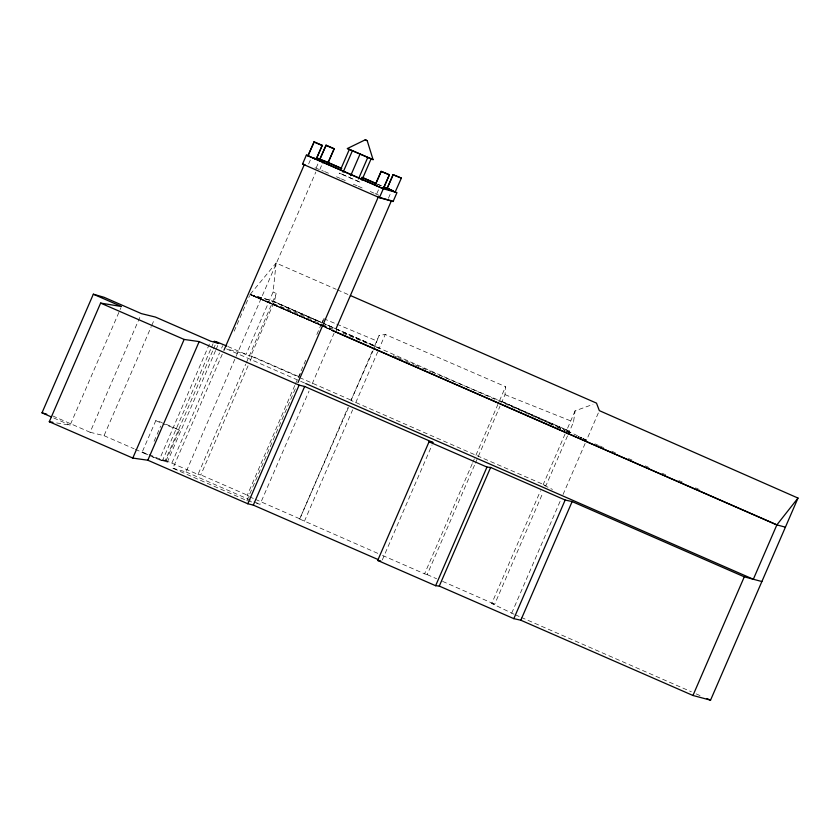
<?xml version="1.0" encoding="UTF-8"?>
<svg xmlns="http://www.w3.org/2000/svg" width="840" height="840" viewBox="0 0 840 840"><rect width="100%" height="100%" fill="white"/><g stroke="black" fill="none" stroke-linecap="round" stroke-linejoin="round"><path stroke-width="0.63" stroke-dasharray="4.2 3.15" d="M439.215 375.155L502.026 401.594L505.029 394.663L505.575 386.694L385.256 334.467L379.134 335.465L374.567 346.038L548.373 422.93M304.531 383.008L226.527 348.905L246.089 354.396L273.137 291.9L276.098 263.036L336.189 289.306M568.008 434.763L573.521 422.026L575.106 410.834L592.925 404.418M300.52 373.58L298.988 377.129L250.772 356.044L274.302 301.665L276.266 293.622L273.137 291.9M322.518 322.739L323.4 319.683M373.58 349.534L379.134 335.465M56.637 422.94L70.108 425.145L120.929 307.713M52.71 415.916L90.09 432.264L140.91 314.832M90.09 432.264L104.045 435.687L151.232 326.634M151.757 325.437L154.35 319.442M147.84 454.786L142.107 452.288L155.788 420.651L162.204 422.562M154.088 441.315L156.618 435.456M157.133 434.28L160.681 426.08M149.698 455.606L159.316 459.795L210.651 341.166M215.565 350.595L167.339 462.042L162.771 459.931L210.998 348.485M211.523 347.288L213.077 343.697M162.771 459.931L165.249 460.457L212.951 350.217M213.476 349.01L215.544 344.221M152.428 456.792L165.659 461.675L179.351 430.038L163.349 423.066M216.079 349.398L218.159 344.6M165.249 460.457L171.853 463.134L219.566 352.884M221.645 348.096L222.673 345.692M251.674 501.953L246.887 500.608L172.904 468.258L222.422 353.84M234.203 331.17L249.553 295.712M330.456 329.69L250.058 294.525L276.098 263.036M308.647 163.936L310.569 159.495M316.207 167.874L318.612 162.32M172.904 468.258L186.06 471.954L315.84 172.053M319.809 169.575L322.214 164.01M171.853 463.134L198.02 474.453L245.721 364.203M246.246 363.006L276.266 293.622M198.02 474.453L200.844 474.905L248.031 365.852M250.11 361.064L252.178 356.265L299.103 376.709M376.793 193.736L378.714 189.294M294.788 385.466L247.076 495.716L248.966 495.873L200.844 474.905M295.302 384.269L303.534 365.253M304.048 364.077L306.6 358.166M316.838 334.519L321.437 323.883M323.264 319.673L321.951 322.707L250.058 294.525L269.619 300.027L320.754 322.182L274.302 301.665L250.058 294.525L330.666 329.553M246.887 500.608L296.153 386.82M388.427 198.261L390.842 192.696M256.463 503.296L260.053 504.305L309.036 391.094M312.165 383.859L334.058 333.281M377.727 553.34L299.691 519.047L347.918 407.6M567.494 435.95L546.01 485.594L475.933 455.207L351.036 400.407L372.519 350.763M299.691 519.047L348.464 407.558M351.036 400.407L373.065 350.721M304.416 521.273L352.643 409.826M355.751 402.633L377.748 351.813M343.056 333.197L379.281 348.264L385.256 334.467M382.294 559.965L432.075 444.917M382.526 555.44L424.589 573.836L472.3 463.586M472.815 462.389L474.369 458.798M475.933 455.207L497.921 404.376M499.464 400.827L505.575 386.694M424.589 573.836L427.161 574.602L474.873 464.352M475.388 463.155L499.979 406.319M514.08 614.25L491.736 603.477L540.488 490.833M565.068 434.007L543.081 484.838L546.01 485.594M575.106 410.834L566.611 430.458L581.857 437.903M491.736 603.477L494.666 604.233L542.892 492.786M511.686 613.2L560.952 499.359M563.021 494.56L585.533 442.554M582.95 438.627L586.551 440.192L598.311 412.997M252.178 356.265L249.354 355.814L227.955 346.553M159.316 459.795L167.339 462.042M315.01 167.769L323.389 171.14M179.351 430.038L162.677 423.654M142.107 452.288L148.512 454.199L165.659 461.675M505.029 394.663L573.521 422.026M320.964 325.217L250.058 294.525L321.31 324.156M322.518 324.66L337.019 330.687M323.694 318.665L335.591 323.652M336.777 324.145L377.223 341.103M250.058 294.525L321.143 324.828M322.35 325.343L330.781 328.933M393.435 355.635L397.047 357.179M398.255 357.693L404.281 360.255M405.479 360.769L413.921 364.371M415.118 364.885L421.144 367.447M422.352 367.962L430.784 371.553M431.991 372.068L438.018 374.64M322.161 325.742L330.582 329.385M377.738 184.202L381.339 185.777M377.454 184.202L381.045 185.766M324.618 171.549L330.624 174.184M336.494 176.788L340.242 178.385M341.439 178.909L347.445 181.534M353.283 184.212L357.063 185.745M358.26 186.27L364.266 188.895M370.282 191.52L373.884 193.095M375.081 193.62L378.693 195.195M337.365 289.832L349.188 294.998M274.302 301.665L321.342 322.235M155.788 420.651L161.532 423.15M104.045 435.687L134.085 448.791M135.282 449.316L148.502 455.081M186.06 471.954L252.893 501.175M254.079 501.69L260.053 504.305M502.026 401.594L569.541 431.225L502.026 401.594L555.597 426.048M379.281 348.264L323.137 323.232L334.94 328.398M336.126 328.913L375.113 345.986L323.148 323.232M594.941 443.856L598.532 445.431M599.728 445.945L605.714 448.57M611.709 451.185L615.3 452.76M628.477 458.524L632.069 460.1M645.246 465.864L648.848 467.429M662.025 473.193L665.616 474.768M678.794 480.532L682.385 482.097M695.562 487.862L699.153 489.437M250.11 294.409L330.498 329.584M299.596 377.591L351.582 400.365M249.438 496.745L254.163 498.824M255.35 499.338L300.237 519.005M427.161 574.602L436.632 578.76M442.554 581.353L494.666 604.233M515.277 614.775L520.065 616.865M521.262 617.389L691.373 691.793M696.171 693.882L700.959 695.982M53.718 417.963L70.108 425.145M549.57 423.476L555.534 426.163M556.721 426.709L565.078 430.479M566.265 431.025L572.24 433.713M582.971 438.564L586.551 440.192M556.794 426.594L565.121 430.406M566.317 430.941L572.271 433.661M544.247 485.405L552.457 489.416M342.468 174.374L339.077 173.114L360.832 182.532L342.468 174.374M581.784 438.029L578.203 436.411L581.795 438.007"/><path stroke-width="1.26" d="M51.366 416.934L42 412.829L93.335 294.2L104.045 297.276L141.424 313.635L155.379 317.048L210.651 341.166L218.673 343.403L214.116 341.303L216.584 341.828L226.758 346.038M378.168 559.587L253.312 505.113L247.79 503.759L147.829 460.236L132.793 458.073L49.287 421.733L100.621 303.093L121.454 306.506L93.335 294.2M132.793 458.073L184.139 339.444L199.164 341.596L299.124 385.13L304.657 386.484L433.115 442.522L429.041 441.808L377.695 560.448L435.624 585.711L439.288 586.089L513.828 618.65L520.811 620.214L692.948 695.478L710.546 700.172L798 498.068L599.34 410.634L596.495 403.127L350.375 295.512M147.829 460.236L199.164 341.596M306.38 155.138L383.281 188.759L396.963 192.602L393.11 201.506L379.428 197.662L302.526 164.031L306.38 155.138L308.858 155.831M307.955 155.809L314.149 141.845L322.256 145.352L316.27 159.201L307.955 155.809L314.149 141.845M223.976 350.217L304.248 164.745M316.06 159.327L322.256 145.352M319.893 159.169L326.099 145.204L334.205 148.712L328.209 162.55L319.893 159.169L326.099 145.204M322.697 162.897L323.652 160.671L341.586 168.515M328.01 162.687L334.205 148.712M340.62 169.554L349.346 149.384L371.102 158.812L361.862 180.159M343.098 172.242L352.338 150.885M350.711 175.623L359.951 154.266M358.481 178.909L367.721 157.553M389.424 174.731L383.229 188.696L375.123 185.189L381.108 171.339L389.424 174.731L379.428 197.662M380.814 172.368L375.123 185.189M297.969 382.578L378.231 197.096L391.387 200.791L336.147 328.461M247.79 503.759L299.124 385.13M387.072 188.538L393.057 174.699L401.373 178.091L395.178 192.055L387.072 188.538L393.267 174.573M253.312 505.113L304.657 386.484M435.624 585.711L486.969 467.072L490.623 467.45L565.163 500.021L572.145 501.575L744.282 576.839L761.88 581.532M439.288 586.089L490.623 467.45M513.828 618.65L565.163 500.021M520.811 620.214L572.145 501.575M692.948 695.478L744.282 576.839M798 498.068L776.864 524.885L753.333 579.254L305.729 383.534M401.373 178.091L393.057 174.699M347.372 148.533L365.221 139.828L366.24 140.238L367.206 140.679L373.076 159.663L347.372 148.533L348.474 148.88M49.287 421.733L52.962 422.331M377.695 560.448L380.751 560.984M331.663 330.215L776.864 524.885L785.411 527.163M316.323 157.93L320.05 158.981M316.386 158.634L323.652 160.671M302.526 164.031L305.014 164.734M382.106 187.751L391.797 190.47L383.429 186.816M42 412.829L46.757 414.204M325.889 145.331L333.994 148.838M313.94 141.971L322.046 145.488M381.108 171.339L389.225 174.857M387.272 188.412L393.068 190.922M312.795 157.689L316.27 159.201M100.621 303.093L184.139 339.444M328.461 162.655L341.681 168.43M362.114 177.366L376.53 183.677M383.744 186.827L393.351 191.027M361.914 177.398L376.257 183.677M312.732 157.794L374.892 184.978M390.705 200.456L393.11 201.506M429.041 441.808L486.969 467.072M331.706 330.11L776.864 524.885M706.944 698.597L710.546 700.172M365.221 139.828L367.206 140.679M372.225 159.159L373.076 159.663"/></g></svg>
